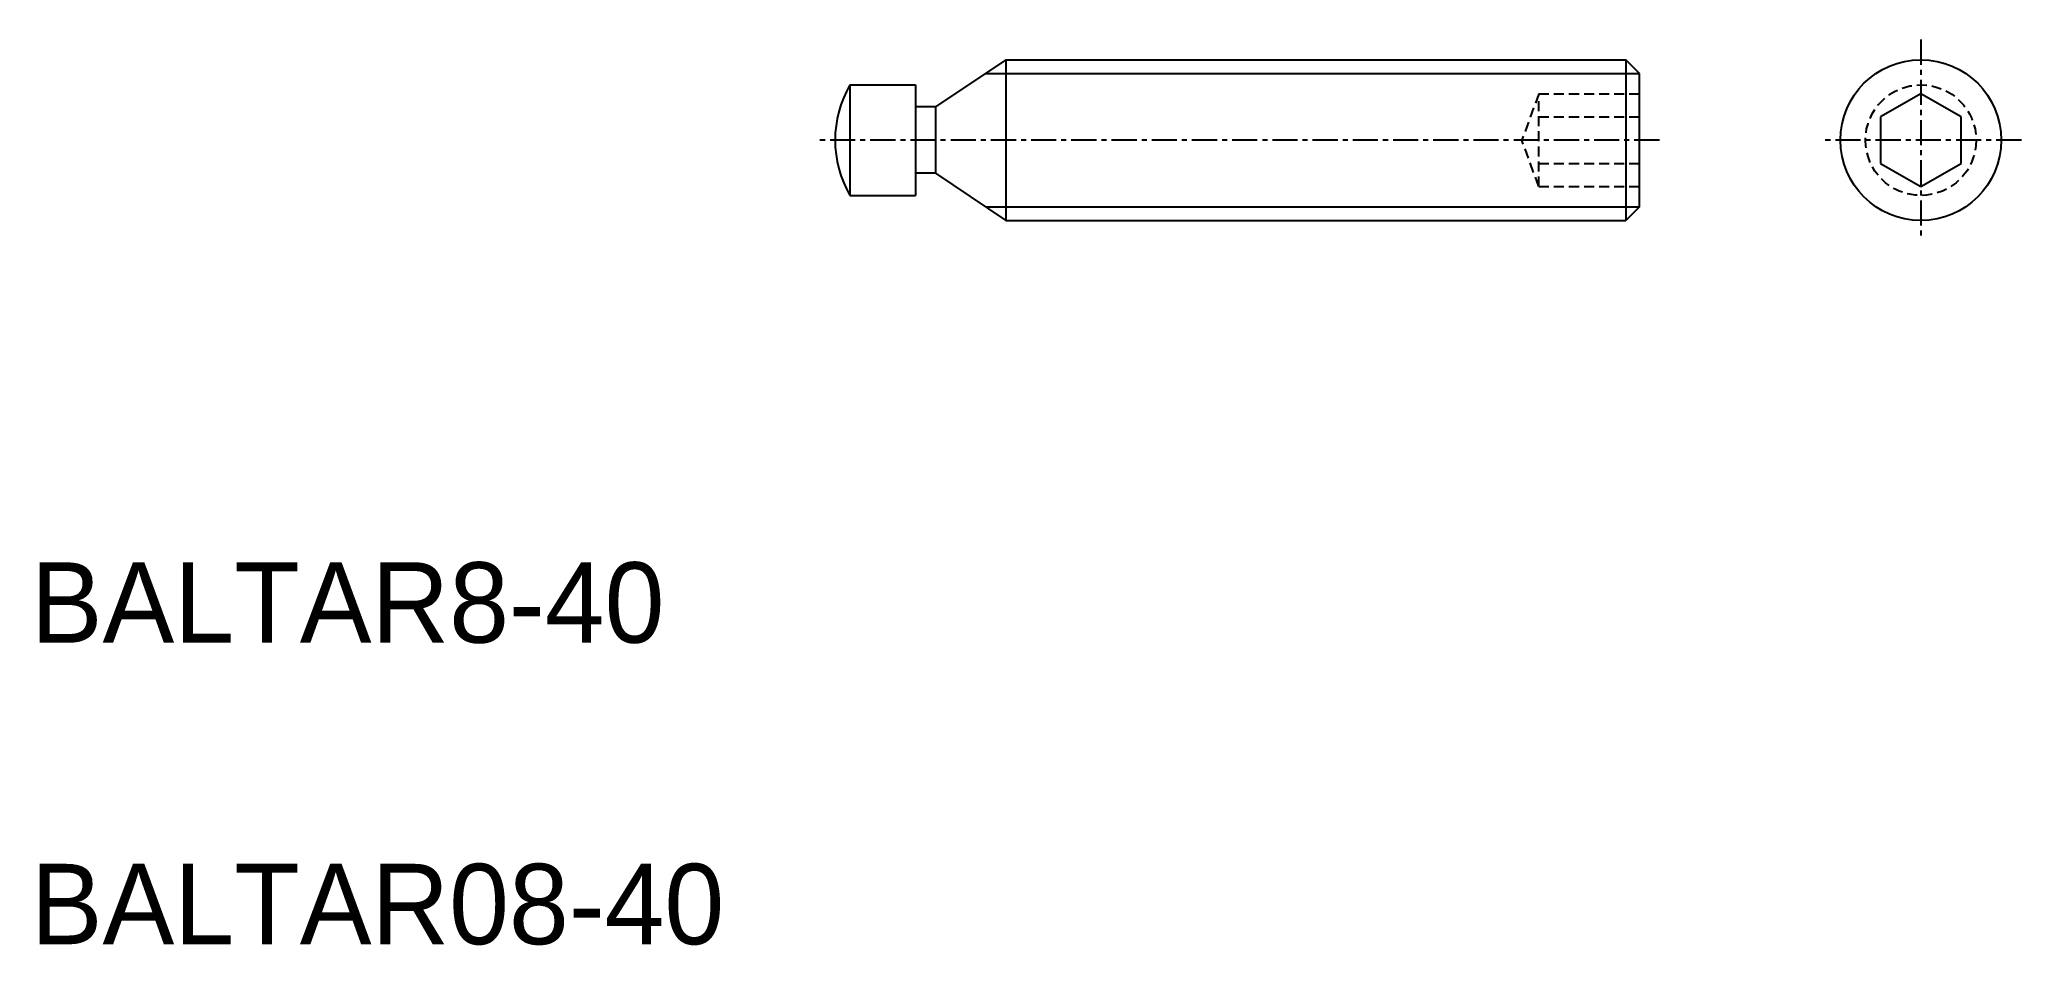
# Model space of a CAD drawing. Extents: x 10.4 to 109, y 9.9 to 55.
import ezdxf

# ---------------------------------------------------------------- set-up
doc = ezdxf.new("R2010")
doc.units = 0
doc.linetypes.add('CENTER', pattern=[2, 1.25, -0.25, 0.25, -0.25])
doc.linetypes.add('DASHED', pattern=[0.75, 0.5, -0.25])
doc.layers.get('0').update_dxf_attribs({"linetype": 'CONTINUOUS'})
doc.layers.add('CENTER', color=1, linetype='CENTER')

msp = doc.modelspace()

# ---------------------------------------------------------------- linework, layer by layer
at = {"color": 7, "linetype": 'CONTINUOUS'}
for p, q in [((58.5, 54), (55, 51.65)), ((58.5, 54), (89.323, 54)), ((58.5, 54), (58.5, 46)), ((89.323, 54), (89.323, 46)), ((90, 53.323), (89.323, 54)), ((90, 46.676), (90, 53.323)), ((50.737, 52.75), (50.737, 47.25)), ((50.737, 52.75), (54, 52.75)), ((54, 52.75), (54, 47.25)), ((104, 52.309), (102, 51.155)), ((106, 51.155), (104, 52.309)), ((55, 51.65), (54, 51.65)), ((55, 51.65), (55, 48.35)), ((102, 51.155), (102, 48.845)), ((106, 48.845), (106, 51.155)), ((55, 48.35), (54, 48.35)), ((55, 48.35), (58.5, 46)), ((102, 48.845), (104, 47.691)), ((104, 47.691), (106, 48.845)), ((50.737, 47.25), (54, 47.25)), ((90, 46.676), (89.323, 46)), ((58.5, 46), (89.323, 46))]:
    msp.add_line(p, q, dxfattribs=at)
at = {"color": 3, "linetype": 'CONTINUOUS'}
for p, q in [((57.492, 53.323), (90, 53.323)), ((57.492, 46.676), (90, 46.676))]:
    msp.add_line(p, q, dxfattribs=at)
at = {"color": 3, "linetype": 'DASHED'}
for p, q in [((85, 52.309), (84.159, 50)), ((85, 47.691), (85, 52.309)), ((85, 52.309), (90, 52.309)), ((85, 51.155), (90, 51.155)), ((85, 47.691), (84.159, 50)), ((85, 48.845), (90, 48.845)), ((85, 47.691), (90, 47.691))]:
    msp.add_line(p, q, dxfattribs=at)
at = {"color": 7, "linetype": 'CONTINUOUS'}
msp.add_circle((104, 50), 4, dxfattribs=at)
at = {"color": 3, "linetype": 'DASHED'}
msp.add_circle((104, 50), 2.75, dxfattribs=at)
at = {"color": 7, "linetype": 'CONTINUOUS'}
msp.add_arc((55.5, 50), 5.5, 150, 210, dxfattribs=at)
at = {"layer": 'CENTER', "color": 1, "linetype": 'CENTER'}
for p, q in [((104, 55), (104, 45)), ((91, 50), (49, 50)), ((109, 50), (99, 50))]:
    msp.add_line(p, q, dxfattribs=at)

# ---------------------------------------------------------------- texts
at = {"color": 7, "linetype": 'CONTINUOUS'}
for s, p in [('BALTAR8-40', (10, 25)), ('BALTAR08-40', (10, 10))]:
    msp.add_text(s, height=4, dxfattribs=at).set_placement(p)

doc.saveas('drawing.dxf')
